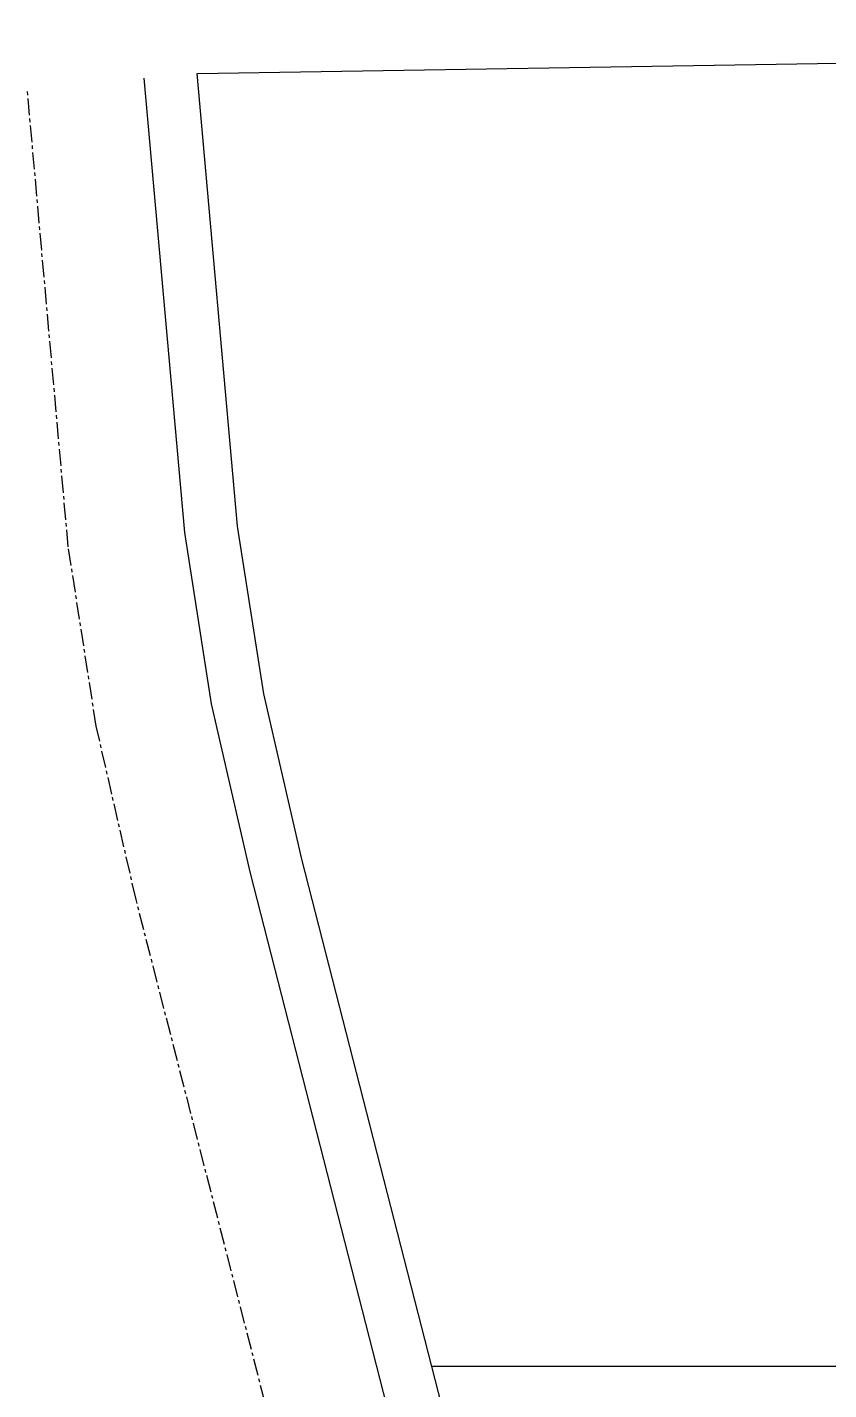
# Model space of a CAD drawing. Extents: x -738708 to 1376724, y 0 to 1572010.
# Drawn here: x 316121 to 466472, y 749130 to 1004744 of the extents above; entities that cross this region are included whole.
import ezdxf

# ---------------------------------------------------------------- set-up
doc = ezdxf.new("R2010")
doc.units = 0
doc.linetypes.add('CENTER', pattern=[50.8, 31.75, -6.35, 6.35, -6.35])
doc.layers.get('0').update_dxf_attribs({"linetype": 'CONTINUOUS'})
doc.layers.add('标注', color=7, linetype='CONTINUOUS')
doc.layers.add('轴线', color=1, linetype='CENTER')

msp = doc.modelspace()

# ---------------------------------------------------------------- linework, layer by layer
at = {"ltscale": 100}
for p, q in [((347994.1, 996075.1), (892294.1, 1004744.1)), ((345659.1, 909954.1), (338033.9, 995184)), ((355590.1, 911171.1), (347994.1, 996075.1)), ((360497.1, 879694.1), (355590.1, 911171.1)), ((350671.4, 877801.7), (345659.1, 909954.1)), ((367632.1, 848646.1), (360497.1, 879694.1)), ((357914.2, 846284.5), (350671.4, 877801.7)), ((423217.1, 631773.1), (367632.1, 848646.1)), ((413530.2, 629290.4), (357914.2, 846284.5))]:
    msp.add_line(p, q, dxfattribs=at)
at = {"layer": '标注'}
msp.add_line((611061.1, 753489.1), (392021.1, 753489.1), dxfattribs=at)
at = {"layer": '轴线', "ltscale": 100}
for p, q in [((323810.7, 907276.7), (316121.4, 993223.6)), ((329054.7, 873638.5), (323810.7, 907276.7)), ((336534.7, 841089), (329054.7, 873638.5)), ((392219.1, 623828.3), (336534.7, 841089))]:
    msp.add_line(p, q, dxfattribs=at)

doc.saveas('drawing.dxf')
